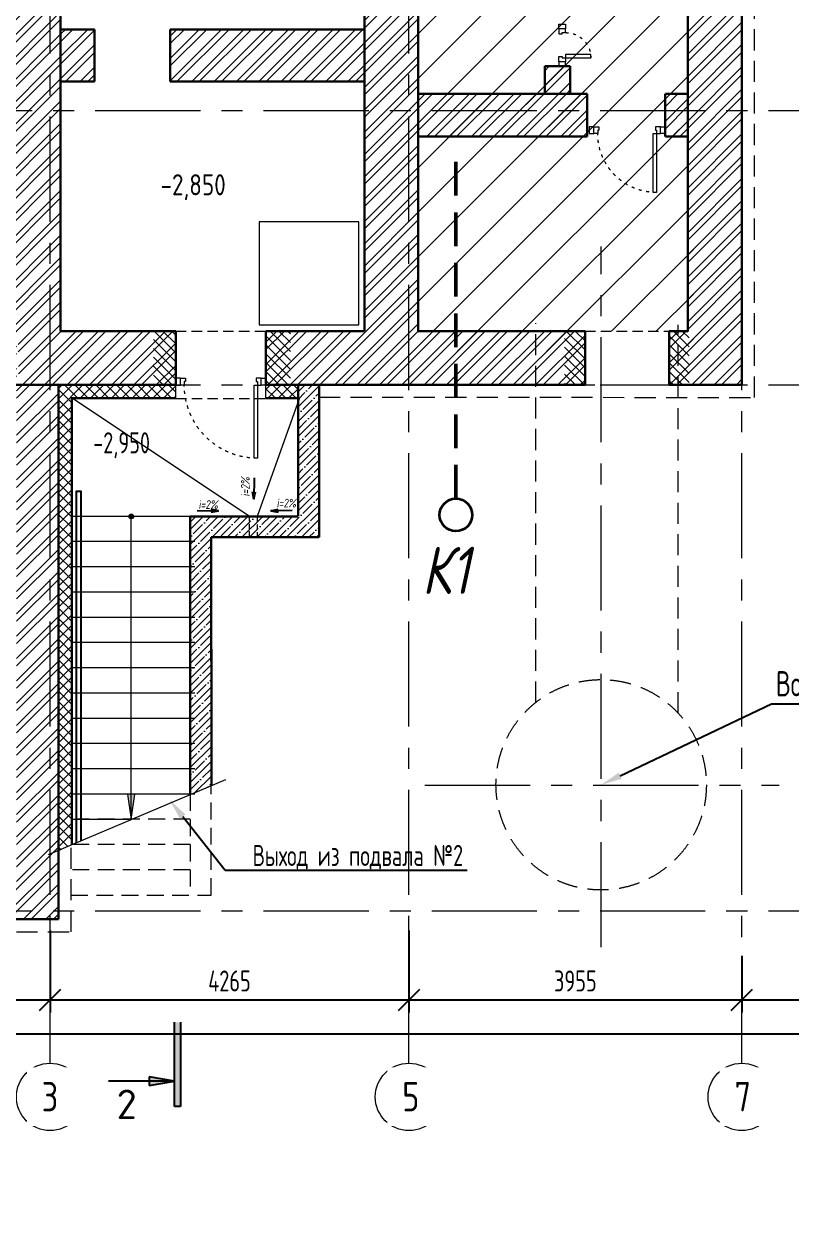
# Model space of a CAD drawing. Header units: millimetres. Extents: x -8689834 to 9420486, y 0 to 166066.
# Drawn here: x -334153 to -325036, y 51519 to 65745 of the extents above; entities that cross this region are included whole.
import ezdxf
from ezdxf import colors
from ezdxf.entities.mleader import LeaderData, LeaderLine
from ezdxf.math import Vec2, Vec3

# ---------------------------------------------------------------- set-up
doc = ezdxf.new("R2010")
doc.units = ezdxf.units.MM
doc.header["$MEASUREMENT"] = 0
for name, pattern in [('ACAD_ISO03W100', [30, 12, -18]), ('ADSK_Штриховая_ш2 п1', [3, 2, -1]), ('CENTER', [2, 1.25, -0.25, 0.25, -0.25]), ('HIDDEN', [6, 4, -2]), ('TRATTEGGIATA', [0.75, 0.5, -0.25])]:
    doc.linetypes.add(name, pattern=pattern)
doc.layers.get('0').update_dxf_attribs({"color": 250, "lineweight": 9})
for name, color, linetype, lineweight in [('!!!_АР_перегородки блоки', 7, 'Continuous', 5), ('_0', 250, 'Continuous', 9), ('_К1', 36, 'Continuous', 35), ('АР штриховка стен', 250, 'Continuous', 9), ('АР_Выноски АПР', 7, 'Continuous', 5), ('АР_Двери', 175, 'Continuous', 18), ('АР_Лестницы', 250, 'Continuous', 15), ('АР_Лестницы ограждение', 94, 'Continuous', 25), ('АР_МосжилНии_Стены', 127, 'Continuous', 30), ('АР_Навесной фасад', 147, 'Continuous', 5), ('АР_Оси', 195, 'Continuous', 9), ('АР_Оси размеры', 164, 'Continuous', 9), ('АР_Отметки', 250, 'Continuous', 15), ('АР_Размеры', 175, 'Continuous', 9), ('АР_Разрезы', 175, 'Continuous', 9), ('АР_Сети', 250, 'Continuous', 30), ('АР_тонкая линия', 250, 'Continuous', 0), ('АР_Утеплитель', 250, 'Continuous', 9), ('АР_Штриховка кирпич', 250, 'Continuous', 9), ('АР_Штриховка монолит', 250, 'Continuous', 9), ('Подвал', 250, 'Continuous', 30)]:
    doc.layers.add(name, color=color, linetype=linetype, lineweight=lineweight)
doc.layers.add('Тонкая', color=7, linetype='Continuous')
doc.layers.add('ТХ_ВК_трапы', color=5, linetype='Continuous')
doc.styles.add('ISOCPEUR', font='isocpeur.ttf', dxfattribs={"width": 0.7})
doc.styles.add('METRO-STYLE', font='isocpeur.ttf', dxfattribs={"width": 0.9, "oblique": 15})
doc.styles.add('Архитект', font='isocpeur.ttf', dxfattribs={"width": 0.8, "oblique": 8})
doc.styles.add('ГОСТ 2.304', font='isocpeur.ttf', dxfattribs={"width": 0.7})
doc.styles.add('М2', font='isocpeui.ttf', dxfattribs={"width": 0.8})
doc.dimstyles.new('СПДС', dxfattribs={"dimscale": 100, "dimtxt": 2.5, "dimasz": 2.5, "dimexe": 1.5, "dimexo": 0, "dimgap": 1, "dimtad": 1, "dimdec": 0, "dimrnd": 1, "dimtxsty": 'ГОСТ 2.304', "dimblk": 'OBLIQUE', "dimcen": 2.5, "dimdle": 1.5, "dimadec": 0, "dimazin": 2, "dimtfac": 0.75, "dimtdec": 0, "dimtmove": 1, "dimatfit": 3, "dimfxl": 1, "dimtolj": 1, "dimarcsym": 1})

# ---------------------------------------------------------------- blocks, each defined once
blk = doc.blocks.new('*U247')
blk.add_lwpolyline([(-100, 80), (-100, 950), (-140, 950), (-140, 80)], close=True)
for points in [[(-1070, 0), (-1070, 80), (-1015, 80), (-1015, 0), (-1070, 0)], [(-1015, 80), (-1015, 0), (-955, 0), (-955, 40), (-970, 40), (-970, 80), (-1015, 80)], [(-55, 80), (-55, 0), (-115, 0), (-115, 40), (-100, 40), (-100, 80), (-55, 80)], [(0, 0), (0, 80), (-55, 80), (-55, 0), (0, 0)]]:
    blk.add_lwpolyline(points)
at = {"linetype": 'ACAD_ISO03W100', "ltscale": 3}
blk.add_arc((-100, 80), 870, 90, 180, dxfattribs=at)
blk = doc.blocks.new('_Oblique')
at = {"color": 0, "linetype": 'ByBlock', "lineweight": -2}
blk.add_line((-0.5, -0.5), (0.5, 0.5), dxfattribs=at)
blk = doc.blocks.new('*D564')
at = {"layer": 'АР_Оси размеры', "color": 0, "lineweight": -2, "ltscale": 100, "transparency": 16777216}
for p, q in [((-333842, 54971), (-333842, 53997)), ((-340492, 54557), (-340492, 53997)), ((-340642, 54147), (-333692, 54147))]:
    blk.add_line(p, q, dxfattribs=at)
at = {"layer": 'АР_Оси размеры', "color": 0, "lineweight": -2, "ltscale": 100, "transparency": 16777216, "xscale": 250, "yscale": 250, "zscale": 250, "rotation": 180}
blk.add_blockref('_Oblique', (-340492, 54147), dxfattribs=at)
at = {"layer": 'АР_Оси размеры', "color": 0, "lineweight": -2, "ltscale": 100, "transparency": 16777216, "xscale": 250, "yscale": 250, "zscale": 250}
blk.add_blockref('_Oblique', (-333842, 54147), dxfattribs=at)
at = {"layer": 'АР_Оси размеры', "color": 0, "ltscale": 100, "transparency": 16777216, "insert": (-337167, 54372), "char_height": 250, "attachment_point": 5, "style": 'ГОСТ 2.304'}
blk.add_mtext('\\A1;6650', dxfattribs=at)
blk = doc.blocks.new('*D565')
at = {"layer": 'АР_Оси размеры', "color": 0, "lineweight": -2, "ltscale": 100, "transparency": 16777216}
for p, q in [((-333842, 54971), (-333842, 53997)), ((-329577, 54971), (-329577, 53997)), ((-333992, 54147), (-329427, 54147))]:
    blk.add_line(p, q, dxfattribs=at)
at = {"layer": 'АР_Оси размеры', "color": 0, "lineweight": -2, "ltscale": 100, "transparency": 16777216, "xscale": 250, "yscale": 250, "zscale": 250, "rotation": 180}
blk.add_blockref('_Oblique', (-333842, 54147), dxfattribs=at)
at = {"layer": 'АР_Оси размеры', "color": 0, "lineweight": -2, "ltscale": 100, "transparency": 16777216, "xscale": 250, "yscale": 250, "zscale": 250}
blk.add_blockref('_Oblique', (-329577, 54147), dxfattribs=at)
at = {"layer": 'АР_Оси размеры', "color": 0, "ltscale": 100, "transparency": 16777216, "insert": (-331710, 54372), "char_height": 250, "attachment_point": 5, "style": 'ГОСТ 2.304'}
blk.add_mtext('\\A1;4265', dxfattribs=at)
blk = doc.blocks.new('*D566')
at = {"layer": 'АР_Оси размеры', "color": 0, "lineweight": -2, "ltscale": 100, "transparency": 16777216}
for p, q in [((-329577, 54971), (-329577, 53997)), ((-325622, 54670), (-325622, 53997)), ((-329727, 54147), (-325472, 54147))]:
    blk.add_line(p, q, dxfattribs=at)
at = {"layer": 'АР_Оси размеры', "color": 0, "lineweight": -2, "ltscale": 100, "transparency": 16777216, "xscale": 250, "yscale": 250, "zscale": 250, "rotation": 180}
blk.add_blockref('_Oblique', (-329577, 54147), dxfattribs=at)
at = {"layer": 'АР_Оси размеры', "color": 0, "lineweight": -2, "ltscale": 100, "transparency": 16777216, "xscale": 250, "yscale": 250, "zscale": 250}
blk.add_blockref('_Oblique', (-325622, 54147), dxfattribs=at)
at = {"layer": 'АР_Оси размеры', "color": 0, "ltscale": 100, "transparency": 16777216, "insert": (-327600, 54372), "char_height": 250, "attachment_point": 5, "style": 'ГОСТ 2.304'}
blk.add_mtext('\\A1;3955', dxfattribs=at)
blk = doc.blocks.new('*D567')
at = {"layer": 'АР_Оси размеры', "color": 0, "lineweight": -2, "ltscale": 100, "transparency": 16777216}
for p, q in [((-321167, 54989), (-321167, 53997)), ((-325622, 54670), (-325622, 53997)), ((-325772, 54147), (-321017, 54147))]:
    blk.add_line(p, q, dxfattribs=at)
at = {"layer": 'АР_Оси размеры', "color": 0, "lineweight": -2, "ltscale": 100, "transparency": 16777216, "xscale": 250, "yscale": 250, "zscale": 250, "rotation": 180}
blk.add_blockref('_Oblique', (-325622, 54147), dxfattribs=at)
at = {"layer": 'АР_Оси размеры', "color": 0, "lineweight": -2, "ltscale": 100, "transparency": 16777216, "xscale": 250, "yscale": 250, "zscale": 250}
blk.add_blockref('_Oblique', (-321167, 54147), dxfattribs=at)
at = {"layer": 'АР_Оси размеры', "color": 0, "ltscale": 100, "transparency": 16777216, "insert": (-323395, 54372), "char_height": 250, "attachment_point": 5, "style": 'ГОСТ 2.304'}
blk.add_mtext('\\A1;4455', dxfattribs=at)
blk = doc.blocks.new('*D562')
at = {"layer": 'АР_Оси размеры', "color": 0, "lineweight": -2, "ltscale": 100, "transparency": 16777216}
for p, q in [((-346742, 53419), (-346742, 53895)), ((-278327, 53419), (-278327, 53895)), ((-346892, 53745), (-278177, 53745))]:
    blk.add_line(p, q, dxfattribs=at)
at = {"layer": 'АР_Оси размеры', "color": 0, "lineweight": -2, "ltscale": 100, "transparency": 16777216, "xscale": 250, "yscale": 250, "zscale": 250, "rotation": 180}
blk.add_blockref('_Oblique', (-346742, 53745), dxfattribs=at)
at = {"layer": 'АР_Оси размеры', "color": 0, "lineweight": -2, "ltscale": 100, "transparency": 16777216, "xscale": 250, "yscale": 250, "zscale": 250}
blk.add_blockref('_Oblique', (-278327, 53745), dxfattribs=at)
at = {"layer": 'АР_Оси размеры', "color": 0, "ltscale": 100, "transparency": 16777216, "insert": (-312535, 53970), "char_height": 250, "attachment_point": 5, "style": 'ГОСТ 2.304'}
blk.add_mtext('\\A1;68415', dxfattribs=at)
blk = doc.blocks.new('*U278')
blk.add_lwpolyline([(-100, 80), (-100, 780), (-140, 780), (-140, 80)], close=True)
for points in [[(-900, 0), (-900, 80), (-845, 80), (-845, 0), (-900, 0)], [(-845, 80), (-845, 0), (-785, 0), (-785, 40), (-800, 40), (-800, 80), (-845, 80)], [(-55, 80), (-55, 0), (-115, 0), (-115, 40), (-100, 40), (-100, 80), (-55, 80)], [(0, 0), (0, 80), (-55, 80), (-55, 0), (0, 0)]]:
    blk.add_lwpolyline(points)
at = {"linetype": 'ACAD_ISO03W100', "ltscale": 3}
blk.add_arc((-100, 80), 700, 90, 180, dxfattribs=at)
blk = doc.blocks.new('*U237')
for points in [[(-500, 0), (-500, -80), (-445, -80), (-445, 0), (-500, 0)], [(-445, -80), (-445, 0), (-385, 0), (-385, -40), (-400, -40), (-400, -80), (-445, -80)], [(-55, -80), (-55, 0), (-115, 0), (-115, -40), (-100, -40), (-100, -80), (-55, -80)], [(0, 0), (0, -80), (-55, -80), (-55, 0), (0, 0)]]:
    blk.add_lwpolyline(points)
blk.add_lwpolyline([(-100, -80), (-100, -380), (-140, -380), (-140, -80)], close=True)
at = {"linetype": 'ACAD_ISO03W100', "ltscale": 3}
blk.add_arc((-100, -80), 300, 180, 270, dxfattribs=at)
blk = doc.blocks.new('A$C60573c2e')
at = {"layer": 'АР_Разрезы', "ltscale": 100}
h = blk.add_hatch(color=5, dxfattribs=at)
h.dxf.hatch_style = 1
h.paths.add_polyline_path([(20810, -76719), (20880, -76719), (20880, -77719), (20810, -77719)])
h.paths.add_polyline_path([(20509, -77369), (20810, -77419), (20509, -77419)])
h.paths.add_polyline_path([(20509, -77419), (20810, -77419), (20509, -77469)])
at = {"layer": 'АР_Разрезы', "color": 5, "lineweight": 25, "ltscale": 100}
for p, q in [((20810, -77719), (20810, -76719)), ((20880, -76719), (20880, -77719)), ((20810, -77419), (20509, -77369)), ((20509, -77369), (20509, -77469)), ((20509, -77469), (20810, -77419)), ((20880, -77719), (20810, -77719))]:
    blk.add_line(p, q, dxfattribs=at)
at = {"layer": 'АР_Разрезы', "color": 5, "lineweight": 25, "ltscale": 100, "elevation": 0}
blk.add_lwpolyline([(20810, -77419), (20026, -77419)], dxfattribs=at)
at = {"layer": 'АР_Разрезы', "color": 5, "lineweight": 25, "ltscale": 100, "insert": (20360, -77519), "char_height": 350, "width": 583.33, "attachment_point": 3, "style": 'METRO-STYLE'}
blk.add_mtext('{\\Q0;\\W1;2}', dxfattribs=at)
blk = doc.blocks.new('_DotSmall')
at = {"color": 0, "linetype": 'ByBlock', "const_width": 0.5}
blk.add_lwpolyline([(-0.0625, 0, 1), (0.0625, 0, 1)], format="xyb", close=True, dxfattribs=at)
blk = doc.blocks.new('*U897')
h = blk.add_hatch(color=256)
h.dxf.hatch_style = 1
edge = h.paths.add_edge_path()
edge.add_arc((0, 0), 27.6, 359.64, 719.64)
h = blk.add_hatch(color=256)
h.dxf.hatch_style = 1
h.paths.add_polyline_path([(3300, -44), (3300, 44), (3600, 0)])
blk.add_line((3600, 0), (0, 0))
blk.add_lwpolyline([(3300, 44), (3300, -44), (3600, 0), (3300, 44)])
blk.add_circle((0, 0), 27.6)
blk = doc.blocks.new('A$C60eaf59b')
at = {"layer": 'ТХ_ВК_трапы', "ltscale": 100}
for p, q in [((11, 182), (7, -37)), ((7, -37), (-7, 37)), ((-7, 37), (7, -37)), ((7, -37), (24, 38))]:
    blk.add_line(p, q, dxfattribs=at)

msp = doc.modelspace()

# ---------------------------------------------------------------- hatches: boundary and pattern name
at = {"layer": '!!!_АР_перегородки блоки', "lineweight": 5, "ltscale": 100, "true_color": 0x636466}
h = msp.add_hatch(dxfattribs=at)
h.set_pattern_fill('ANSI31', color=251, scale=3000, angle=180, style=0)
h.paths.add_polyline_path([(-327484.71, 61936.6), (-327484.71, 62094), (-326484.71, 62094), (-326484.71, 61936.6), (-326484.71, 61850.24), (-326197.46, 61850.24), (-326197.46, 71514.55), (-325612.06, 71514.55), (-295741.64, 71514.55), (-295741.64, 71680), (-295741.64, 81263.11), (-329468.32, 81263.11), (-329468.32, 61850.24), (-327484.71, 61850.24)])
at = {"layer": 'АР штриховка стен', "ltscale": 100}
h = msp.add_hatch(dxfattribs=at)
h.set_pattern_fill('ANSI31', color=1, scale=600, angle=-90)
h.set_pattern_definition([(315, (-241966.475, 909078.04), (53.0330086, 53.0330086), [])])
h.paths.add_polyline_path([(-331276.84, 61455.36), (-331276.84, 62094.71), (-330985.26, 62094.71), (-330985.26, 61455.36)])
h.paths.add_polyline_path([(-332613.7, 61455.36), (-332613.7, 62094.71), (-332347.87, 62094.71), (-332347.87, 61455.36)])
h = msp.add_hatch(dxfattribs=at)
h.set_pattern_fill('ANSI31', color=1, scale=600, angle=-90)
h.set_pattern_definition([(315, (-237173.31, 909077.465), (53.0330086, 53.0330086), [])])
h.paths.add_polyline_path([(-326483.68, 61454.79), (-326483.68, 62094.14), (-326248.95, 62094.14), (-326248.96, 61454.79)])
h.paths.add_polyline_path([(-327727.28, 61454.79), (-327727.28, 62094.14), (-327484.71, 62094.14), (-327484.71, 61454.79)])
at = {"layer": 'АР_Утеплитель', "ltscale": 100}
h = msp.add_hatch(dxfattribs=at)
h.set_pattern_fill('ANSI37', color=256, scale=700)
h.set_pattern_definition([(45, (-14549.87, -21068), (-61.871843, 61.871843), []), (135, (-14549.87, -21068), (-61.871843, -61.871843), [])])
h.paths.add_polyline_path([(-332347.87, 61305.36), (-332347.87, 61455.36), (-332391.78, 61455.04), (-333741.83, 61455.64), (-333738.27, 55912.5), (-333588.27, 56002.52), (-333586.83, 61305.36), (-332348.05, 61305.36)])
h = msp.add_hatch(dxfattribs=at)
h.set_pattern_fill('ANSI37', color=256, scale=700)
h.set_pattern_definition([(45, (-14549.69, -20823.21), (-61.871843, 61.871843), []), (135, (-14549.69, -20823.21), (-61.871843, -61.871843), [])])
h.paths.add_polyline_path([(-330895.28, 61455.36), (-331276.84, 61455.36), (-331276.84, 61305.36), (-330895.15, 61305.36)])
at = {"layer": 'АР_Штриховка кирпич', "ltscale": 100}
h = msp.add_hatch(dxfattribs=at)
h.set_pattern_fill('ANSI32', color=256, scale=500)
h.paths.add_polyline_path([(-339853.32, 82050.5), (-330106.83, 82051.5), (-330106.83, 80969.21), (-329468.32, 80969), (-329468.32, 82685.68), (-329576.83, 82685.68), (-329971.82, 82685.76), (-340493.32, 82685.68), (-340493.32, 64815.68), (-346842.01, 64815.68), (-346842.01, 55105.68), (-333741.71, 55105.68), (-333741.71, 61455.68), (-332347.87, 61455.68), (-332347.87, 62094), (-334239.75, 62094), (-334239.75, 55506.5), (-346441.83, 55506.5), (-346441.08, 64415), (-340492.57, 64415), (-340517.57, 61455.68), (-334214.01, 61455.68), (-334225.32, 62094.73), (-339853.26, 62094.73), (-339853.37, 64904.62)])
h = msp.add_hatch(dxfattribs=at)
h.set_pattern_fill('ANSI32', color=256, scale=500)
h.paths.add_polyline_path([(-333716.86, 82685.68), (-334136.67, 82685.68), (-334136.67, 62094), (-333716.79, 62094)])
h.paths.add_polyline_path([(-334136.67, 82685.68), (-334484.74, 82685.68), (-334484.74, 62094), (-334136.67, 62094)])
h = msp.add_hatch(dxfattribs=at)
h.set_pattern_fill('ANSI32', color=256, scale=500)
h.paths.add_polyline_path([(-330107.21, 62334.04), (-330107.02, 75293.52), (-329468.12, 75293.48), (-329468.32, 62094), (-330106.83, 62094), (-330106.83, 62334)])
h = msp.add_hatch(dxfattribs=at)
h.set_pattern_fill('ANSI32', color=256, scale=500)
h.paths.add_polyline_path([(-325621.92, 72376.46), (-326262.86, 72376.46), (-326262.18, 70995.68), (-325615.55, 70995.68), (-325615.55, 71514.8), (-325621.23, 71514.8)])
h.paths.add_polyline_path([(-321160.55, 71394.09), (-325615.55, 71394.13), (-325615.55, 70995.68), (-321166.32, 70885.68)])
h.paths.add_polyline_path([(-321166.32, 70885.68), (-325615.55, 70995.68), (-325615.55, 61476.5), (-325615.55, 66645.68), (-299206.83, 66645.68), (-299194.28, 67045.71), (-325615.55, 67045.71), (-325621.83, 70885.68), (-321160.55, 70885.68)])
h.paths.add_polyline_path([(-295715.32, 71393.87), (-314071.82, 71394.03), (-317825.52, 71394.06), (-317828.54, 72245.92), (-318274.07, 72245.92), (-318274.07, 71394.06), (-321160.58, 71394.09), (-321166.32, 70885.68), (-295715.32, 70995.68)])
h.paths.add_polyline_path([(-318274.07, 71394.06), (-317841.82, 71394.06)], flags=16)
h.paths.add_polyline_path([(-295715.32, 70999), (-321166.32, 70885.68), (-295715.32, 70891)], flags=17)
h.paths.add_polyline_path([(-327484.71, 61455.68), (-327484.71, 62093.92), (-331276.05, 62093.68), (-331277.64, 61455.36), (-325615.55, 61455.68), (-325615.55, 70995.68), (-326256.7, 70995.68), (-326255.11, 62094), (-326484.71, 62093.99), (-326484.71, 61455.68)])
h = msp.add_hatch(dxfattribs=at)
h.set_pattern_fill('ANSI32', color=256, scale=500)
h.paths.add_polyline_path([(-331201.99, 71576.53), (-333602.29, 71576.03), (-333602.28, 70957.64), (-331201.99, 70958.13)])
h.paths.add_polyline_path([(-330106.8, 71575.54), (-330399.54, 71576.16), (-330399.6, 70958.02), (-330106.86, 70957.4)])
h.paths.add_polyline_path([(-332413.42, 65678.77), (-332413.41, 65059.47), (-330106.83, 65059.47), (-330106.83, 65678.77)])
h.paths.add_polyline_path([(-333313.43, 65059.47), (-333313.4, 65678.76), (-333716.81, 65678.77), (-333716.84, 65059.47)])
h = msp.add_hatch(dxfattribs=at)
h.set_pattern_fill('ANSI32', color=256, scale=500)
h.paths.add_polyline_path([(-327963.59, 65241.21), (-327661.67, 65241.17), (-327661.1, 64914.37), (-327962.63, 64914.36)])
h = msp.add_hatch(dxfattribs=at)
h.set_pattern_fill('ANSI32', color=256, scale=500)
h.paths.add_polyline_path([(-327458.77, 64914.36), (-329468.34, 64914.36), (-329468.36, 64406.1), (-327458.79, 64406.1)])
h.paths.add_polyline_path([(-326262.15, 64913.87), (-326533.99, 64913.93), (-326534.05, 64405.92), (-326262.2, 64405.85)])
at = {"layer": 'АР_Штриховка монолит', "ltscale": 100}
h = msp.add_hatch(dxfattribs=at)
h.set_pattern_fill('ANSI35', color=256, scale=500)
h.paths.add_polyline_path([(-332174.12, 56585.97), (-331925.61, 56690.85), (-331924.83, 59645.34), (-330644.8, 59645.34), (-330645.46, 61455.36), (-330895.46, 61455.36), (-330894.8, 59895.36), (-332174.85, 59895.36)])

# ---------------------------------------------------------------- linework, layer by layer
at = {"linetype": 'TRATTEGGIATA', "ltscale": 500}
for p, q in [((-325472.01, 61305.68), (-325472.01, 66495.68)), ((-328070.99, 57681.63), (-328070.99, 62190.31)), ((-326378.35, 57555.35), (-326378.35, 62170.35)), ((-330645.19, 61310.88), (-325472.01, 61305.68)), ((-333591.7, 54955.68), (-333591.72, 55987.71)), ((-346992.01, 54955.68), (-333591.7, 54955.68))]:
    msp.add_line(p, q, dxfattribs=at)
at = {"color": 157, "ltscale": 150, "true_color": 0x465c7c}
for points in [[(-331476.29, 59895.42), (-333576.65, 61295.36)], [(-331376.29, 59895.42), (-330878.2, 61295.36)]]:
    msp.add_lwpolyline(points, dxfattribs=at)
at = {"linetype": 'TRATTEGGIATA', "ltscale": 500}
msp.add_circle((-327292.95, 56703.29), 1250, dxfattribs=at)
at = {"layer": '_0', "ltscale": 100}
msp.add_lwpolyline([(-331357.4, 62168.87), (-330172.27, 62168.87), (-330172.27, 63394.66), (-331357.4, 63394.66)], close=True, dxfattribs=at)
at = {"layer": '_К1', "ltscale": 100}
msp.add_circle((-329019, 59909.75), 193.61, dxfattribs=at)
at = {"layer": 'АР_Лестницы', "color": 18, "ltscale": 100, "true_color": 0x000000}
for p, q in [((-332175.37, 59592.53), (-333575.51, 59592.53)), ((-332175.24, 59292.53), (-333575.51, 59292.53)), ((-332175.1, 58992.53), (-333575.51, 58992.53)), ((-332174.97, 58692.53), (-333575.51, 58692.53)), ((-332174.83, 58393.16), (-333575.51, 58392.53)), ((-332174.7, 58092.53), (-333575.51, 58092.53)), ((-332174.56, 57792.53), (-333575.51, 57792.53)), ((-332174.42, 57492.53), (-333575.51, 57492.53)), ((-332174.29, 57192.53), (-333575.51, 57192.53)), ((-331756.42, 56762.25), (-333865.62, 55872.11)), ((-332174.15, 56892.53), (-333575.51, 56892.53))]:
    msp.add_line(p, q, dxfattribs=at)
at = {"layer": 'АР_Лестницы', "ltscale": 100}
for points in [[(-332175.51, 59892.53), (-333575.51, 59892.53)], [(-332174.02, 56592.53), (-333575.51, 56592.53)], [(-332869.43, 56292.53), (-333575.51, 56292.53)]]:
    msp.add_lwpolyline(points, dxfattribs=at)
at = {"layer": 'АР_Лестницы ограждение', "color": 18, "ltscale": 100, "true_color": 0x000000}
msp.add_lwpolyline([(-333528.67, 56016.43), (-333528.67, 60192.95), (-333477.39, 60192.95), (-333477.39, 56038.07)], dxfattribs=at)
at = {"layer": 'АР_МосжилНии_Стены', "ltscale": 100}
for p, q in [((-333313.42, 65678.77), (-333716.83, 65678.77)), ((-330106.83, 65678.77), (-332413.42, 65678.77)), ((-333313.41, 65059.47), (-333716.83, 65059.47)), ((-330106.83, 65059.47), (-332413.41, 65059.47)), ((-329468.32, 64914.36), (-327458.79, 64914.36)), ((-327458.79, 64914.36), (-327458.79, 64405.98)), ((-326534.02, 64913.87), (-326534.02, 64405.98)), ((-326262.18, 64913.87), (-326529.68, 64913.87)), ((-327458.79, 64405.98), (-329468.32, 64405.98)), ((-326529.68, 64405.98), (-326262.18, 64405.49)), ((-332347.87, 61455.36), (-332347.87, 62093.68)), ((-331276.84, 62093.68), (-331276.84, 61455.36)), ((-327484.71, 61455.68), (-327484.71, 62094)), ((-327484.71, 61455.68), (-327484.71, 62094)), ((-326484.71, 61455.68), (-326484.71, 62094)), ((-326484.71, 62094), (-326484.71, 61455.68)), ((-334329.82, 61455.63), (-332347.87, 61455.36)), ((-333741.71, 55105.68), (-333741.83, 61455.68)), ((-331276.84, 61455.36), (-327492.94, 61455.68)), ((-330894.14, 59895.36), (-330895.28, 61455.36)), ((-330644.14, 59645.34), (-330645.28, 61455.36)), ((-332177.16, 59892.53), (-332177.24, 56585.97, 0)), ((-330897.06, 59892.53), (-332177.11, 59892.53)), ((-331925.5, 56993.61), (-331927.11, 59645.34)), ((-330644.8, 59645.34), (-331927.11, 59645.34)), ((-331925.61, 56690.85), (-331927.11, 59645.34)), ((-330644.8, 59645.34), (-331924.83, 59645.34)), ((-346842.01, 55105.68), (-333741.59, 55105.68))]:
    msp.add_line(p, q, dxfattribs=at)
for points in [[(-333716.83, 62094), (-333716.83, 62094), (-333716.83, 82051.5)], [(-330106.83, 75293.5), (-330106.83, 62099.44)], [(-330106.83, 75293.5), (-329468.32, 75293.5), (-329468.32, 62094)], [(-326262.18, 62090.35), (-326262.57, 72372.81)], [(-326484.71, 61455.68), (-325621.83, 61455.68), (-325621.83, 67045.71), (-325621.83, 67045.71)], [(-333313.42, 65059.47), (-333313.42, 65678.77)], [(-332413.41, 65059.47), (-332413.42, 65678.77)], [(-327962.63, 65241.19), (-327962.63, 64914.36)], [(-327662.63, 65241.19), (-327962.63, 65241.19)], [(-327662.63, 65241.19), (-327662.63, 64914.36)], [(-332347.87, 62093.68), (-333716.83, 62094)], [(-330106.83, 62094), (-331276.84, 62093.68)], [(-327484.71, 62094), (-329468.32, 62094)], [(-326262.18, 62094), (-326262.18, 62094), (-326484.71, 62094)], [(-327492.94, 61455.68), (-327484.71, 61455.68)]]:
    msp.add_lwpolyline(points, dxfattribs=at)
at = {"layer": 'АР_Навесной фасад', "ltscale": 100}
for p, q in [((-332347.87, 61295.36), (-332347.87, 61455.36)), ((-331276.84, 61295.36), (-331276.84, 61455.36)), ((-333586.83, 55989.77), (-333586.65, 61305.36)), ((-333586.65, 61305.36), (-332347.87, 61305.36)), ((-333576.83, 55993.99), (-333576.65, 61295.36)), ((-333576.65, 61295.36), (-332347.87, 61295.36)), ((-331276.84, 61305.36), (-330895.28, 61305.36)), ((-331276.84, 61295.36), (-330895.28, 61295.36))]:
    msp.add_line(p, q, dxfattribs=at)
at = {"layer": 'АР_Оси', "linetype": 'CENTER', "ltscale": 1000}
for p, q in [((-329577.01, 53394.41), (-329577.01, 87701.89)), ((-325622.01, 53394.41), (-325622.01, 87701.89)), ((-333842.01, 53394.41), (-333842.01, 82776.94)), ((-359305.77, 64715.68), (-275708.6, 64715.68)), ((-327293.66, 54773), (-327293.66, 63101.3)), ((-359305.77, 61455.68), (-289924.57, 61455.68)), ((-329388.16, 56700), (-325178.73, 56700)), ((-359305.77, 55205.68), (-275708.6, 55205.68))]:
    msp.add_line(p, q, dxfattribs=at)
at = {"layer": 'АР_Оси', "ltscale": 0.5}
for centre in [(-333842.01, 52994.41), (-329577.01, 52994.41), (-325622.01, 52994.41)]:
    msp.add_circle(centre, 400, dxfattribs=at)
at = {"layer": 'АР_Сети', "color": 251, "linetype": 'HIDDEN', "lineweight": 50, "ltscale": 100}
msp.add_line((-329019, 64104.11), (-329019, 59909.75), dxfattribs=at)
at = {"layer": 'АР_тонкая линия', "linetype": 'ADSK_Штриховая_ш2 п1', "ltscale": 100}
for p, q in [((-332175.86, 59892.82, 0), (-332175.83, 55392.82, 0)), ((-331925.81, 55392.82, 0), (-331925.81, 59642.94, 0)), ((-332120.21, 58992.85), (-333518.61, 58992.85)), ((-332120.21, 58692.85), (-333518.61, 58692.85)), ((-332120.21, 58392.85), (-333518.62, 58392.85)), ((-332120.2, 58092.85), (-333518.62, 58092.85)), ((-332120.22, 57792.85), (-333518.62, 57792.85)), ((-332120.22, 57492.85), (-333518.62, 57492.85)), ((-332120.22, 57192.85), (-333518.62, 57192.85)), ((-332120.22, 56892.85), (-333518.62, 56892.85)), ((-332120.22, 56592.85), (-333518.62, 56592.85)), ((-332175.84, 56292.86, 0), (-333518.62, 56292.85)), ((-332175.83, 55992.91, 0), (-333586.83, 55992.9)), ((-332175.83, 55692.85, 0), (-333591.72, 55692.82)), ((-333591.71, 55392.85), (-331925.81, 55392.85, 0))]:
    msp.add_line(p, q, dxfattribs=at)
for points in [[(-332120.21, 59892.85), (-333518.61, 59892.85)], [(-332120.21, 59592.85), (-333518.61, 59592.85)], [(-332120.21, 59292.85), (-332120.21, 59292.85), (-333518.61, 59292.85)]]:
    msp.add_lwpolyline(points, dxfattribs=at)
at = {"layer": 'АР_тонкая линия', "color": 18, "linetype": 'ADSK_Штриховая_ш2 п1', "ltscale": 30, "true_color": 0x000000, "elevation": 0.48}
msp.add_lwpolyline([(-331476.29, 59645.48), (-331376.29, 59645.48), (-331376.29, 59895.42), (-331476.29, 59895.42)], close=True, dxfattribs=at)
at = {"layer": 'Подвал', "linetype": 'TRATTEGGIATA', "lineweight": 13, "ltscale": 250}
for p, q in [((-332347.87, 62094.58), (-331277.87, 62094.58)), ((-327484.71, 62094.58), (-326414.71, 62094.58)), ((-327492.94, 61455.68), (-326422.94, 61455.68)), ((-332346.84, 61295.36), (-331276.84, 61295.36))]:
    msp.add_line(p, q, dxfattribs=at)

# ---------------------------------------------------------------- block references
at = {"layer": 'АР_Двери', "xscale": -1}
for name, p, rotation in [('*U237', (-327795.18, 65241.19), 90), ('*U278', (-326534.02, 64521.58), 180), ('*U247', (-331276.84, 61533.82), 180)]:
    msp.add_blockref(name, p, dxfattribs=dict(at, rotation=rotation))
at = {"layer": 'АР_Лестницы', "ltscale": 75, "rotation": 270}
msp.add_blockref('*U897', (-332878.01, 59892.53), dxfattribs=at)
at = {"layer": 'АР_Размеры', "lineweight": 13, "ltscale": 500, "xscale": 1.152508263170328, "yscale": 1.152508263170328, "zscale": 1.152508263170328, "rotation": 90}
msp.add_blockref('A$C60eaf59b', (-331884, 59950, -0.38), dxfattribs=at)

# ---------------------------------------------------------------- texts
at = {"layer": 'АР_Сети', "ltscale": 10, "style": 'М2', "width": 0.8}
msp.add_text('К1', height=560, dxfattribs=at).set_placement((-329423.54, 58971.96))

# ---------------------------------------------------------------- dimensions: what is measured, and where the dimension line sits
at = {"layer": 'АР_Оси размеры', "ltscale": 100}
for base, p1, p2, picture, middle in [((-333842.01, 54147.08), (-340492.01, 54557.03), (-333842.01, 54970.86), '*D564', (-337167.01, 54372.08)), ((-329577.01, 54147.08), (-333842.01, 54970.86), (-329577.01, 54970.86), '*D565', (-331709.51, 54372.08)), ((-325622.01, 54147.08), (-329577.01, 54970.86), (-325622.01, 54670.13), '*D566', (-327599.51, 54372.08)), ((-321167.01, 54147.08), (-325622.01, 54670.13), (-321167.01, 54988.86), '*D567', (-323394.51, 54372.08)), ((-278327.01, 53745), (-346742.01, 53419.41), (-278327.01, 53419.41), '*D562', (-312534.51, 53970))]:
    dim = msp.add_linear_dim(base=base, p1=p1, p2=p2, dimstyle='СПДС', dxfattribs=at)
    dim.commit()
    dim.dimension.update_dxf_attribs({"geometry": picture, "text_midpoint": middle})

# ---------------------------------------------------------------- leaders
at = {"layer": 'АР_Выноски АПР'}
ml = msp.add_multileader_mtext('Standard', dxfattribs=at)
ml.set_content('Воздухозаборная шахта', color=256, style='ISOCPEUR')
ml.set_leader_properties()
ml.build(insert=Vec2(0, 0))
ml.multileader.update_dxf_attribs({"text_left_attachment_type": 6, "text_right_attachment_type": 6, "dogleg_length": 100, "arrow_head_size": 250})
ctx = ml.context
ctx.base_point, ctx.char_height, ctx.arrow_head_size, ctx.landing_gap_size, ctx.plane_origin = Vec3(-325241.44, 57664), 300, 250, 25, Vec3(-320200.75, 67761.3)
ctx.left_attachment, ctx.right_attachment = 6, 6
notes = []
notes.append((ctx, [(0, (1, 1, 0), (-325267.44, 57664), (1, 0), 26.01, [(2, [(-327292.95, 56703.29)], 0, [])])]))
ctx.mtext.insert, ctx.mtext.width, ctx.mtext.defined_height, ctx.mtext.flow_direction = Vec3(-325216.44, 58054), 4200.7654, 12.17, 5
ml = msp.add_multileader_mtext('Standard', dxfattribs=at)
ml.set_content('Воздухозаборная шахта', color=256, style='ISOCPEUR')
ml.set_leader_properties()
ml.build(insert=Vec2(0, 0))
ml.multileader.update_dxf_attribs({"text_left_attachment_type": 6, "text_right_attachment_type": 6, "dogleg_length": 100, "arrow_head_size": 250})
ctx = ml.context
ctx.base_point, ctx.char_height, ctx.arrow_head_size, ctx.landing_gap_size, ctx.plane_origin = Vec3(-325241.44, 57664), 300, 250, 25, Vec3(-320200.75, 67761.3)
ctx.left_attachment, ctx.right_attachment = 6, 6
notes.append((ctx, [(0, (1, 1, 0), (-325267.44, 57664), (1, 0), 26.01, [(2, [(-327292.95, 56703.29)], 0, [])])]))
ctx.mtext.insert, ctx.mtext.width, ctx.mtext.defined_height, ctx.mtext.flow_direction = Vec3(-325216.44, 58054), 4200.7654, 12.17, 5
ml = msp.add_multileader_mtext('Standard', dxfattribs=at)
ml.set_content('Выход из подвала №2', color=256, style='ISOCPEUR')
ml.set_leader_properties()
ml.build(insert=Vec2(0, 0))
ml.multileader.update_dxf_attribs({"text_left_attachment_type": 6, "text_right_attachment_type": 6, "dogleg_length": 100, "arrow_head_size": 250})
ctx = ml.context
ctx.base_point, ctx.char_height, ctx.arrow_head_size, ctx.landing_gap_size, ctx.plane_origin = Vec3(-331460.6, 55688.26), 250, 250, 25, Vec3(-325411.4, 67861.72)
ctx.left_attachment, ctx.right_attachment = 6, 6
notes.append((ctx, [(0, (1, 1, 0), (-331760.98, 55688.26), (1, 0), 300.37, [(2, [(-332420.84, 56522.27)], 0, [])])]))
ctx.mtext.insert, ctx.mtext.width, ctx.mtext.defined_height, ctx.mtext.flow_direction = Vec3(-331435.6, 55988.26), 4200.7654, 12.17, 5
for ctx, leaders in notes:
    for number, flags, end, landing, length, lines in leaders:
        leader = LeaderData()
        leader.index, (leader.has_last_leader_line, leader.has_dogleg_vector, leader.attachment_direction) = number, flags
        leader.last_leader_point, leader.dogleg_vector, leader.dogleg_length = Vec3(end), Vec3(landing), length
        for number, points, colour, breaks in lines:
            line = LeaderLine()
            line.index, line.vertices, line.color, line.breaks = number, Vec3.list(points), colors.encode_raw_color(colour), breaks
            leader.lines.append(line)
        ctx.leaders.append(leader)

# ---------------------------------------------------------------- next in the draw order: texts
at = {"layer": 'АР_Оси', "char_height": 350, "attachment_point": 1, "line_spacing_factor": 1.149209, "style": 'ГОСТ 2.304', "bg_fill": 2}
for s, insert in [('{\\W0.8;3}', (-333941.83, 53172.19)), ('{\\W0.8;5}', (-329657.41, 53172.19)), ('{\\W0.8;7}', (-325708.68, 53172.19))]:
    msp.add_mtext(s, dxfattribs=dict(at, insert=insert))

# ---------------------------------------------------------------- next in the draw order: block references
at = {"layer": 'Тонкая', "color": 31, "ltscale": 100, "true_color": 0xfecc66}
msp.add_blockref('A$C60573c2e', (-353172.07, 130600.68), dxfattribs=at)
msp.add_blockref('A$C60573c2e', (-353172.07, 130600.68), dxfattribs=at)

# ---------------------------------------------------------------- next in the draw order: leaders
at = {"layer": 'АР_Отметки'}
ml = msp.add_multileader_mtext('Standard', dxfattribs=at)
ml.set_content('{\\W0.8;-2,250}', color=256, style='ISOCPEUR')
ml.set_leader_properties(color=256, linetype='Continuous', lineweight=-1)
ml.set_arrow_properties(name='DOTSMALL')
ml.build(insert=Vec2(0, 0))
ml.multileader.update_dxf_attribs({"has_text_frame": 1, "text_left_attachment_type": 4, "text_right_attachment_type": 4, "dogleg_length": 100, "arrow_head_size": 180})
ctx = ml.context
ctx.base_point, ctx.char_height, ctx.arrow_head_size, ctx.landing_gap_size, ctx.plane_origin = Vec3(-336127.5, 116985.86, 0), 250, 180, 50, Vec3(-337173.96, 115928.76, 0)
ctx.left_attachment, ctx.right_attachment = 4, 4
notes = []
notes.append((ctx, [(0, (0, 0, 0), (0, 0), (1, 0), 1, [])]))
ctx.mtext.insert, ctx.mtext.width, ctx.mtext.defined_height, ctx.mtext.line_spacing_style, ctx.mtext.flow_direction = Vec3(-336077.5, 117319.19, 0), 769.989, 343.89, 2, 5
ml = msp.add_multileader_mtext('Standard', dxfattribs=at)
ml.set_content('{\\W0.8;-2,250}', color=256, style='ISOCPEUR')
ml.set_leader_properties(color=256, linetype='Continuous', lineweight=-1)
ml.set_arrow_properties(name='DOTSMALL')
ml.build(insert=Vec2(0, 0))
ml.multileader.update_dxf_attribs({"has_text_frame": 1, "text_left_attachment_type": 4, "text_right_attachment_type": 4, "dogleg_length": 100, "arrow_head_size": 180})
ctx = ml.context
ctx.base_point, ctx.char_height, ctx.arrow_head_size, ctx.landing_gap_size, ctx.plane_origin = Vec3(-331840.15, 103386.88), 250, 180, 50, Vec3(-332043.59, 102108.76)
ctx.left_attachment, ctx.right_attachment = 4, 4
notes.append((ctx, [(0, (0, 0, 0), (0, 0), (1, 0), 1, [])]))
ctx.mtext.insert, ctx.mtext.width, ctx.mtext.defined_height, ctx.mtext.line_spacing_style, ctx.mtext.flow_direction = Vec3(-331790.15, 103720.21), 769.989, 343.89, 2, 5
ml = msp.add_multileader_mtext('Standard', dxfattribs=at)
ml.set_content('{\\W0.8;-2,500}', color=256, style='ISOCPEUR')
ml.set_leader_properties(color=256, linetype='Continuous', lineweight=-1)
ml.set_arrow_properties(name='DOTSMALL')
ml.build(insert=Vec2(0, 0))
ml.multileader.update_dxf_attribs({"has_text_frame": 1, "text_left_attachment_type": 4, "text_right_attachment_type": 4, "dogleg_length": 100, "arrow_head_size": 180})
ctx = ml.context
ctx.base_point, ctx.char_height, ctx.arrow_head_size, ctx.landing_gap_size, ctx.plane_origin = Vec3(-348917.1, 102167.8), 250, 180, 50, Vec3(-348638.57, 101601.28)
ctx.left_attachment, ctx.right_attachment = 4, 4
notes.append((ctx, [(0, (0, 0, 0), (0, 0), (1, 0), 1, [])]))
ctx.mtext.insert, ctx.mtext.width, ctx.mtext.line_spacing_style, ctx.mtext.flow_direction = Vec3(-348867.1, 102501.13), 749.6898, 2, 5
ml = msp.add_multileader_mtext('Standard', dxfattribs=at)
ml.set_content('{\\W0.8;-2,400}', color=256, style='ISOCPEUR')
ml.set_leader_properties(color=256, linetype='Continuous', lineweight=-1)
ml.set_arrow_properties(name='DOTSMALL')
ml.build(insert=Vec2(0, 0))
ml.multileader.update_dxf_attribs({"has_text_frame": 1, "text_left_attachment_type": 4, "text_right_attachment_type": 4, "dogleg_length": 100, "arrow_head_size": 180})
ctx = ml.context
ctx.base_point, ctx.char_height, ctx.arrow_head_size, ctx.landing_gap_size, ctx.plane_origin = Vec3(-345559.57, 101933.6), 250, 180, 50, Vec3(-345640.96, 100655.48)
ctx.left_attachment, ctx.right_attachment = 4, 4
notes.append((ctx, [(0, (0, 0, 0), (0, 0), (1, 0), 1, [])]))
ctx.mtext.insert, ctx.mtext.width, ctx.mtext.defined_height, ctx.mtext.line_spacing_style, ctx.mtext.flow_direction = Vec3(-345509.57, 102266.93), 769.989, 343.89, 2, 5
ml = msp.add_multileader_mtext('Standard', dxfattribs=at)
ml.set_content('{\\W0.8;-2,550}', color=256, style='ISOCPEUR')
ml.set_leader_properties(color=256, linetype='Continuous', lineweight=-1)
ml.set_arrow_properties(name='DOTSMALL')
ml.build(insert=Vec2(0, 0))
ml.multileader.update_dxf_attribs({"has_text_frame": 1, "text_left_attachment_type": 4, "text_right_attachment_type": 4, "dogleg_length": 100, "arrow_head_size": 180})
ctx = ml.context
ctx.base_point, ctx.char_height, ctx.arrow_head_size, ctx.landing_gap_size, ctx.plane_origin = Vec3(-342033.25, 92368.05), 250, 180, 50, Vec3(-342114.65, 91100.49)
ctx.left_attachment, ctx.right_attachment = 4, 4
notes.append((ctx, [(0, (0, 0, 0), (0, 0), (1, 0), 1, [])]))
ctx.mtext.insert, ctx.mtext.width, ctx.mtext.line_spacing_style, ctx.mtext.flow_direction = Vec3(-341983.25, 92701.39), 852.697, 2, 5
ml = msp.add_multileader_mtext('Standard', dxfattribs=at)
ml.set_content('{\\W0.8;-2,250}', color=256, style='ISOCPEUR')
ml.set_leader_properties(color=256, linetype='Continuous', lineweight=-1)
ml.set_arrow_properties(name='DOTSMALL')
ml.build(insert=Vec2(0, 0))
ml.multileader.update_dxf_attribs({"has_text_frame": 1, "text_left_attachment_type": 4, "text_right_attachment_type": 4, "dogleg_length": 100, "arrow_head_size": 180})
ctx = ml.context
ctx.base_point, ctx.char_height, ctx.arrow_head_size, ctx.landing_gap_size, ctx.plane_origin = Vec3(-334177.78, 87942.72), 250, 180, 50, Vec3(-333125.08, 86287.55)
ctx.left_attachment, ctx.right_attachment = 4, 4
notes.append((ctx, [(0, (0, 0, 0), (0, 0), (1, 0), 1, [])]))
ctx.mtext.insert, ctx.mtext.width, ctx.mtext.line_spacing_style, ctx.mtext.flow_direction = Vec3(-334127.78, 88276.06), 852.697, 2, 5
ml = msp.add_multileader_mtext('Standard', dxfattribs=at)
ml.set_content('{\\W0.8;-2,850}', color=256, style='ISOCPEUR')
ml.set_leader_properties(color=256, linetype='Continuous', lineweight=-1)
ml.set_arrow_properties(name='DOTSMALL')
ml.build(insert=Vec2(0, 0))
ml.multileader.update_dxf_attribs({"has_text_frame": 1, "text_left_attachment_type": 4, "text_right_attachment_type": 4, "dogleg_length": 100, "arrow_head_size": 180})
ctx = ml.context
ctx.base_point, ctx.char_height, ctx.arrow_head_size, ctx.landing_gap_size, ctx.plane_origin = Vec3(-332579.22, 63625.16), 250, 180, 50, Vec3(-332660.62, 62690.93)
ctx.left_attachment, ctx.right_attachment = 4, 4
notes.append((ctx, [(0, (0, 0, 0), (0, 0), (1, 0), 1, [])]))
ctx.mtext.insert, ctx.mtext.width, ctx.mtext.defined_height, ctx.mtext.line_spacing_style, ctx.mtext.flow_direction = Vec3(-332529.22, 63958.5), 769.989, 343.89, 2, 5
ml = msp.add_multileader_mtext('Standard', dxfattribs=at)
ml.set_content('-2,950', color=256, style='ISOCPEUR')
ml.set_leader_properties(color=256, linetype='Continuous', lineweight=-1)
ml.set_arrow_properties(name='DOTSMALL')
ml.build(insert=Vec2(0, 0))
ml.multileader.update_dxf_attribs({"has_text_frame": 1, "text_left_attachment_type": 4, "text_right_attachment_type": 4, "dogleg_length": 100, "arrow_head_size": 180})
ctx = ml.context
ctx.base_point, ctx.char_height, ctx.arrow_head_size, ctx.landing_gap_size, ctx.plane_origin = Vec3(-333379.45, 60558.92), 250, 180, 50, Vec3(-332437.83, 59205.33)
ctx.left_attachment, ctx.right_attachment = 4, 4
notes.append((ctx, [(0, (0, 0, 0), (0, 0), (1, 0), 1, [])]))
ctx.mtext.insert, ctx.mtext.width, ctx.mtext.defined_height, ctx.mtext.line_spacing_style, ctx.mtext.flow_direction = Vec3(-333329.45, 60892.26), 599.1982, 407.47, 2, 5
for ctx, leaders in notes:
    for number, flags, end, landing, length, lines in leaders:
        leader = LeaderData()
        leader.index, (leader.has_last_leader_line, leader.has_dogleg_vector, leader.attachment_direction) = number, flags
        leader.last_leader_point, leader.dogleg_vector, leader.dogleg_length = Vec3(end), Vec3(landing), length
        for number, points, colour, breaks in lines:
            line = LeaderLine()
            line.index, line.vertices, line.color, line.breaks = number, Vec3.list(points), colors.encode_raw_color(colour), breaks
            leader.lines.append(line)
        ctx.leaders.append(leader)

# ---------------------------------------------------------------- next in the draw order: texts
at = {"color": 157, "ltscale": 150, "true_color": 0x465c7c, "char_height": 103.56, "width": 0.6904, "attachment_point": 8, "style": 'Архитект', "bg_fill": 3, "box_fill_scale": 1, "bg_fill_color": 1, "bg_fill_transparency": 0}
for insert, rotation in [((-331470, 60245, -0.26), 89.983941), ((-331962, 59981.61, -0.38), 359.983941), ((-331034, 59998.61, -0.38), 359.983941)]:
    msp.add_mtext('i=2%', dxfattribs=dict(at, insert=insert, rotation=rotation))

# ---------------------------------------------------------------- next in the draw order: block references
at = {"layer": 'АР_Размеры', "lineweight": 13, "ltscale": 500, "xscale": 1.152508263170328, "yscale": 1.152508263170328, "zscale": 1.152508263170328}
msp.add_blockref('A$C60eaf59b', (-331428.5, 60140.5), dxfattribs=at)
at = {"layer": 'АР_Размеры', "lineweight": 13, "ltscale": 500, "xscale": -1.152508263170328, "yscale": 1.152508263170328, "zscale": 1.152508263170328, "rotation": 270}
msp.add_blockref('A$C60eaf59b', (-331174, 59950, -0.38), dxfattribs=at)

doc.saveas('drawing.dxf')
